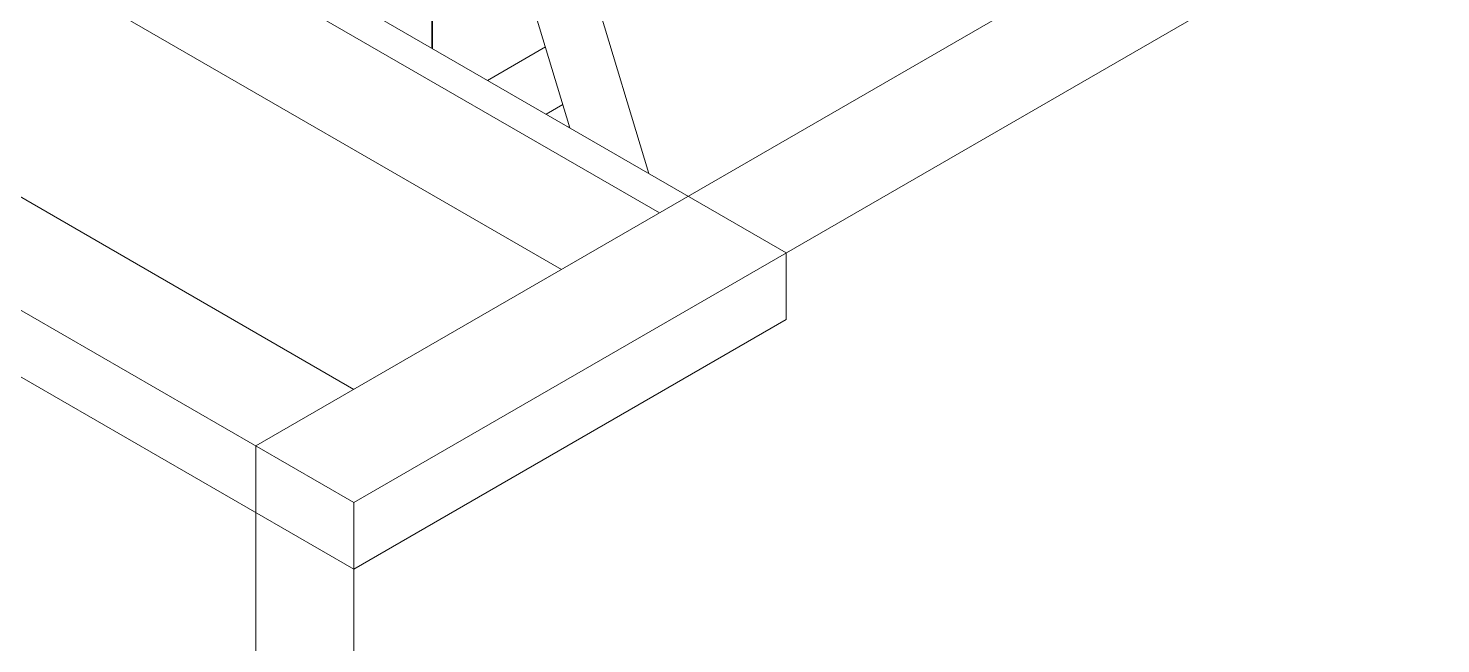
# Model space of a CAD drawing. Header units: millimetres. Extents: x -312439 to 477422, y -331570 to 212570.
# Drawn here: x 397176 to 398236, y 104142 to 104604 of the extents above; entities that cross this region are included whole.
import ezdxf

# ---------------------------------------------------------------- set-up
doc = ezdxf.new("R2010")
doc.units = ezdxf.units.MM

msp = doc.modelspace()

# ---------------------------------------------------------------- linework, layer by layer
at = {"color": 0, "linetype": 'Continuous', "lineweight": 0, "extrusion": (0, 0.816497, 0.57735)}
for p, q in [((402538.928, 107203.585), (397420.07, 104248.211)), ((392933.49, 107188.583), (397649.596, 104465.738)), ((397575.974, 104423.233), (392859.868, 107146.078)), ((393072.072, 107133.576), (397744.87, 104435.735)), ((397346.448, 104290.716), (401415.502, 106639.986)), ((397481.63, 104862.722), (397582.244, 104529.627)), ((396744.484, 104723.271), (397420.07, 104333.222)), ((397420.07, 104248.211), (396670.863, 104680.766)), ((396670.863, 104630.759), (397420.07, 104198.205)), ((397744.87, 104385.728), (397744.87, 104435.735)), ((397420.07, 104198.205), (397744.87, 104385.728)), ((397346.448, 100565.244), (397346.448, 104290.716)), ((397420.07, 104248.211), (397420.07, 100372.72))]:
    msp.add_line(p, q, dxfattribs=at)
at = {"color": 3, "linetype": 'Continuous', "lineweight": 0, "extrusion": (0, 0.816497, 0.57735)}
for p, q in [((397478.778, 104930.941), (397478.778, 104589.363)), ((397479.211, 104880.685), (397479.211, 104589.113)), ((397535.038, 104848.453), (397641.713, 104495.293)), ((397563.918, 104590.298), (397520.538, 104565.253)), ((397576.956, 104547.133), (397564.439, 104539.907)), ((397581.975, 104530.518), (397581.338, 104530.15))]:
    msp.add_line(p, q, dxfattribs=at)

doc.saveas('drawing.dxf')
